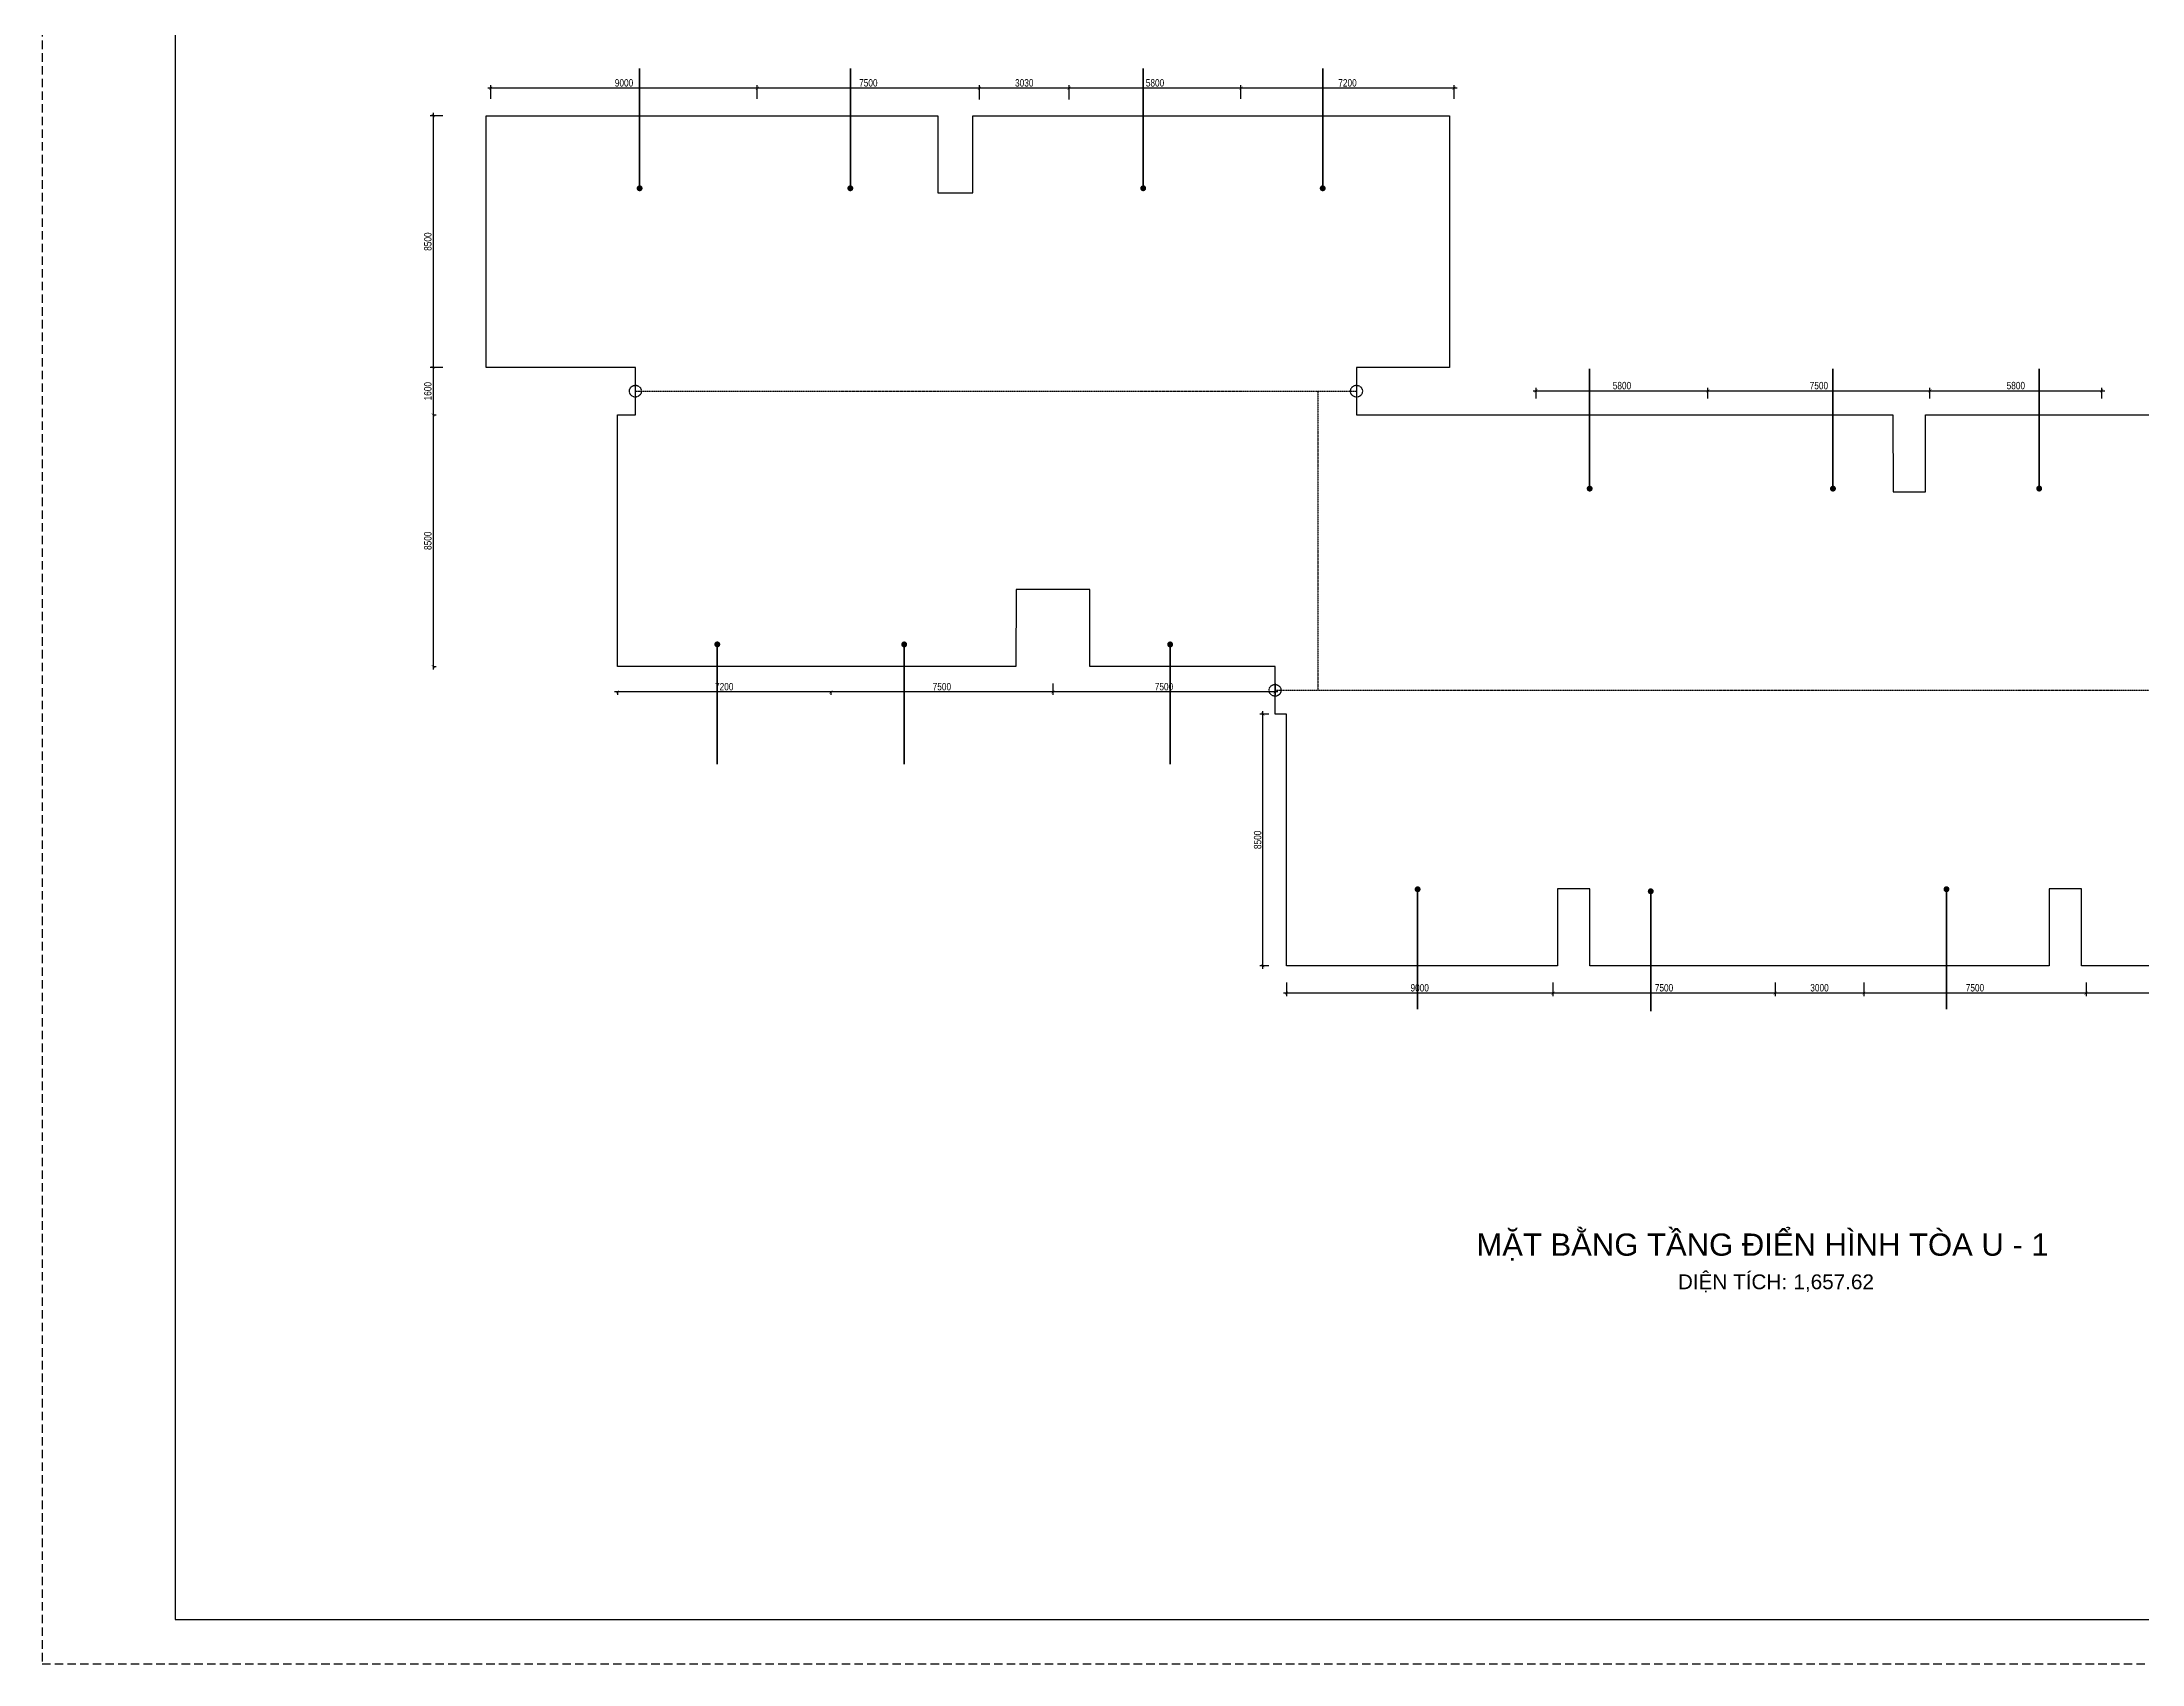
# Model space of a CAD drawing. Header units: millimetres. Extents: x 43 to 126043, y -89269 to -169.
# Drawn here: x 43 to 70955, y -89269 to -34505 of the extents above; entities that cross this region are included whole.
import ezdxf
from ezdxf.enums import TextEntityAlignment as Align

# ---------------------------------------------------------------- set-up
doc = ezdxf.new("R2010")
doc.units = ezdxf.units.MM
doc.linetypes.add('HIDDEN', pattern=[9.525, 6.35, -3.175])
doc.layers.get('0').update_dxf_attribs({"color": 231})
doc.layers.get('DefPoints').update_dxf_attribs({"color": 191})
doc.layers.add('A-SHBD', color=7, linetype='Continuous', lineweight=35)
doc.layers.add('A-TEXT', color=255, linetype='Continuous', lineweight=25)
doc.layers.add('MDI-BAO', color=1, linetype='Continuous')
doc.layers.add('S-DIM', color=231, linetype='Continuous')
doc.layers.add('MDI-HANHLANG', color=5, linetype='HIDDEN', plot=False)
doc.styles.add('250602-MB CO CAU CĂN HO X1-3A-1$0$style1', font='arial.ttf')
doc.styles.add('VTK_Arial', font='arial.ttf', dxfattribs={"width": 0.8})
doc.dimstyles.new('250602-MB CO CAU CĂN HO X1-3A-1$0$Dim_50', dxfattribs={"dimscale": 50, "dimtxt": 2, "dimasz": 1.5, "dimexe": 1, "dimexo": 0, "dimgap": 1, "dimtad": 1, "dimdec": 0, "dimlfac": -1, "dimzin": 12, "dimdsep": 46, "dimtxsty": '250602-MB CO CAU CĂN HO X1-3A-1$0$style1', "dimblk1": '250602-MB CO CAU CĂN HO X1-3A-1$0$_ARCHTICK', "dimblk2": '250602-MB CO CAU CĂN HO X1-3A-1$0$_ARCHTICK', "dimsah": 1, "dimcen": 1.5, "dimdle": 1.5, "dimclrd": 256, "dimclre": 256, "dimclrt": 2, "dimadec": 1, "dimazin": 3, "dimtm": 1e-09, "dimtfac": 0.416667, "dimtdec": 0, "dimtix": 1, "dimtmove": 2, "dimatfit": 3, "dimfxl": 7, "dimfxlon": 1, "dimtolj": 1, "dimtzin": 0, "dimlwd": -1, "dimlwe": -1, "dimarcsym": 1})
doc.dimstyles.new('A-2.5-DIM100', dxfattribs={"dimscale": 100, "dimtxt": 2.5, "dimasz": 1, "dimexe": 1, "dimexo": 0, "dimgap": 0.5, "dimtad": 1, "dimdec": 0, "dimzin": 12, "dimdsep": 46, "dimtxsty": 'VTK_Arial', "dimblk": 'ARCHTICK', "dimcen": 0, "dimdle": 1, "dimclrd": 256, "dimclre": 256, "dimclrt": 7, "dimadec": 1, "dimazin": 3, "dimtfac": 1, "dimtdec": 0, "dimtmove": 0, "dimatfit": 2, "dimfxl": 20, "dimtolj": 1, "dimtzin": 0, "dimlwd": -1, "dimlwe": -1, "dimarcsym": 0})

# ---------------------------------------------------------------- blocks, each defined once
blk = doc.blocks.new('VTK-A1_BoKhungTen')
at = {"layer": 'DefPoints', "linetype": 'HIDDEN', "ltscale": 0.3}
blk.add_lwpolyline([(0, -594), (840, -594), (840, 0), (0, 0)], close=True, dxfattribs=at)
at = {"layer": 'DefPoints'}
blk.add_lwpolyline([(755, -10), (30, -10), (30, -584), (755, -584)], dxfattribs=at)
blk = doc.blocks.new('250602-MB CO CAU CĂN HO X1-3A-1$0$_ARCHTICK')
at = {"color": 0, "linetype": 'ByBlock', "const_width": 0.15}
blk.add_lwpolyline([(-0.5, -0.5), (0.5, 0.5)], dxfattribs=at)
blk = doc.blocks.new('_ArchTick')
at = {"color": 0, "linetype": 'ByBlock', "const_width": 0.15}
blk.add_lwpolyline([(-0.5, -0.5), (0.5, 0.5)], dxfattribs=at)
blk = doc.blocks.new('*D10')
at = {"layer": 'DefPoints', "color": 0, "transparency": 16777216}
for p in [(40527, -36064), (40527, -36428, 0), (47727, -36428, 0)]:
    blk.add_point(p, dxfattribs=at)
at = {"layer": 'S-DIM', "transparency": 16777216}
for p, q in [((47827, -36064), (40427, -36064)), ((40527, -36428), (40527, -35964)), ((47727, -36428), (47727, -35964))]:
    blk.add_line(p, q, dxfattribs=at)
at = {"layer": 'S-DIM', "transparency": 16777216, "xscale": 100, "yscale": 100, "zscale": 100}
for p, rotation in [((40527, -36064), 179.9999999999852), ((47727, -36064), 359.9999999999852)]:
    blk.add_blockref('_ArchTick', p, dxfattribs=dict(at, rotation=rotation))
at = {"layer": 'S-DIM', "color": 7, "transparency": 16777216, "insert": (44127, -35886), "char_height": 250, "attachment_point": 5, "style": 'VTK_Arial'}
blk.add_mtext('\\A1;7200', dxfattribs=at)
blk = doc.blocks.new('*D11')
at = {"layer": 'DefPoints', "color": 0, "transparency": 16777216}
for p in [(34727, -36064), (34727, -36443, 0), (40527, -36428, 0)]:
    blk.add_point(p, dxfattribs=at)
at = {"layer": 'S-DIM', "transparency": 16777216}
for p, q in [((40627, -36064), (34627, -36064)), ((34727, -36443), (34727, -35964)), ((40527, -36428), (40527, -35964))]:
    blk.add_line(p, q, dxfattribs=at)
at = {"layer": 'S-DIM', "transparency": 16777216, "xscale": 100, "yscale": 100, "zscale": 100, "rotation": 180}
blk.add_blockref('_ArchTick', (34727, -36064), dxfattribs=at)
at = {"layer": 'S-DIM', "transparency": 16777216, "xscale": 100, "yscale": 100, "zscale": 100}
blk.add_blockref('_ArchTick', (40527, -36064), dxfattribs=at)
at = {"layer": 'S-DIM', "color": 7, "transparency": 16777216, "insert": (37627, -35886), "char_height": 250, "attachment_point": 5, "style": 'VTK_Arial'}
blk.add_mtext('\\A1;5800', dxfattribs=at)
blk = doc.blocks.new('*D12')
at = {"layer": 'DefPoints', "color": 0, "transparency": 16777216}
for p in [(31697, -36064), (31697, -36443, 0), (34727, -36443, 0)]:
    blk.add_point(p, dxfattribs=at)
at = {"layer": 'S-DIM', "transparency": 16777216}
for p, q in [((34827, -36064), (31597, -36064)), ((31697, -36443), (31697, -35964)), ((34727, -36443), (34727, -35964))]:
    blk.add_line(p, q, dxfattribs=at)
at = {"layer": 'S-DIM', "transparency": 16777216, "xscale": 100, "yscale": 100, "zscale": 100, "rotation": 180}
blk.add_blockref('_ArchTick', (31697, -36064), dxfattribs=at)
at = {"layer": 'S-DIM', "transparency": 16777216, "xscale": 100, "yscale": 100, "zscale": 100}
blk.add_blockref('_ArchTick', (34727, -36064), dxfattribs=at)
at = {"layer": 'S-DIM', "color": 7, "transparency": 16777216, "insert": (33212, -35886), "char_height": 250, "attachment_point": 5, "style": 'VTK_Arial'}
blk.add_mtext('\\A1;3030', dxfattribs=at)
blk = doc.blocks.new('*D13')
at = {"layer": 'DefPoints', "color": 0, "transparency": 16777216}
for p in [(24197, -36064), (24197, -36428, 0), (31697, -36443, 0)]:
    blk.add_point(p, dxfattribs=at)
at = {"layer": 'S-DIM', "transparency": 16777216}
for p, q in [((31797, -36064), (24097, -36064)), ((24197, -36428), (24197, -35964)), ((31697, -36443), (31697, -35964))]:
    blk.add_line(p, q, dxfattribs=at)
at = {"layer": 'S-DIM', "transparency": 16777216, "xscale": 100, "yscale": 100, "zscale": 100, "rotation": 180}
blk.add_blockref('_ArchTick', (24197, -36064), dxfattribs=at)
at = {"layer": 'S-DIM', "transparency": 16777216, "xscale": 100, "yscale": 100, "zscale": 100}
blk.add_blockref('_ArchTick', (31697, -36064), dxfattribs=at)
at = {"layer": 'S-DIM', "color": 7, "transparency": 16777216, "insert": (27947, -35886), "char_height": 250, "attachment_point": 5, "style": 'VTK_Arial'}
blk.add_mtext('\\A1;7500', dxfattribs=at)
blk = doc.blocks.new('*D14')
at = {"layer": 'DefPoints', "color": 0, "transparency": 16777216}
for p in [(15197, -36064), (15197, -36428, 0), (24197, -36428, 0)]:
    blk.add_point(p, dxfattribs=at)
at = {"layer": 'S-DIM', "transparency": 16777216}
for p, q in [((24297, -36064), (15097, -36064)), ((15197, -36428), (15197, -35964)), ((24197, -36428), (24197, -35964))]:
    blk.add_line(p, q, dxfattribs=at)
at = {"layer": 'S-DIM', "transparency": 16777216, "xscale": 100, "yscale": 100, "zscale": 100, "rotation": 180}
blk.add_blockref('_ArchTick', (15197, -36064), dxfattribs=at)
at = {"layer": 'S-DIM', "transparency": 16777216, "xscale": 100, "yscale": 100, "zscale": 100}
blk.add_blockref('_ArchTick', (24197, -36064), dxfattribs=at)
at = {"layer": 'S-DIM', "color": 7, "transparency": 16777216, "insert": (19697, -35886), "char_height": 250, "attachment_point": 5, "style": 'VTK_Arial'}
blk.add_mtext('\\A1;9000', dxfattribs=at)
blk = doc.blocks.new('*D15')
at = {"layer": 'DefPoints', "color": 0, "transparency": 16777216}
for p in [(13579, -36995, 0), (13251, -45495), (13579, -45495, 0)]:
    blk.add_point(p, dxfattribs=at)
at = {"layer": 'S-DIM', "transparency": 16777216}
for p, q in [((13579, -36995), (13151, -36995)), ((13251, -36895), (13251, -45595)), ((13579, -45495), (13151, -45495))]:
    blk.add_line(p, q, dxfattribs=at)
at = {"layer": 'S-DIM', "transparency": 16777216, "xscale": 100, "yscale": 100, "zscale": 100}
for p, rotation in [((13251, -36995), 90), ((13251, -45495), 270)]:
    blk.add_blockref('_ArchTick', p, dxfattribs=dict(at, rotation=rotation))
at = {"layer": 'S-DIM', "color": 7, "transparency": 16777216, "insert": (13073, -41245), "char_height": 250, "attachment_point": 5, "rotation": 90, "style": 'VTK_Arial'}
blk.add_mtext('\\A1;8500', dxfattribs=at)
blk = doc.blocks.new('*D16')
at = {"layer": 'DefPoints', "color": 0, "transparency": 16777216}
for p in [(13579, -45495, 0), (13251, -47095, 0), (13251, -47095)]:
    blk.add_point(p, dxfattribs=at)
at = {"layer": 'S-DIM', "transparency": 16777216}
for p, q in [((13579, -45495), (13151, -45495)), ((13251, -45395), (13251, -47195)), ((13251, -47095), (13351, -47095))]:
    blk.add_line(p, q, dxfattribs=at)
at = {"layer": 'S-DIM', "transparency": 16777216, "xscale": 100, "yscale": 100, "zscale": 100}
for p, rotation in [((13251, -45495), 90), ((13251, -47095), 270)]:
    blk.add_blockref('_ArchTick', p, dxfattribs=dict(at, rotation=rotation))
at = {"layer": 'S-DIM', "color": 7, "transparency": 16777216, "insert": (13073, -46295), "char_height": 250, "attachment_point": 5, "rotation": 90, "style": 'VTK_Arial'}
blk.add_mtext('\\A1;1600', dxfattribs=at)
blk = doc.blocks.new('*D17')
at = {"layer": 'DefPoints', "color": 0, "transparency": 16777216}
for p in [(13251, -47095, 0), (13251, -55595, 0), (13251, -55595)]:
    blk.add_point(p, dxfattribs=at)
at = {"layer": 'S-DIM', "transparency": 16777216}
for p, q in [((13251, -46995), (13251, -55695)), ((13251, -47095), (13351, -47095)), ((13251, -55595), (13351, -55595))]:
    blk.add_line(p, q, dxfattribs=at)
at = {"layer": 'S-DIM', "transparency": 16777216, "xscale": 100, "yscale": 100, "zscale": 100}
for p, rotation in [((13251, -47095), 90), ((13251, -55595), 270)]:
    blk.add_blockref('_ArchTick', p, dxfattribs=dict(at, rotation=rotation))
at = {"layer": 'S-DIM', "color": 7, "transparency": 16777216, "insert": (13073, -51345), "char_height": 250, "attachment_point": 5, "rotation": 90, "style": 'VTK_Arial'}
blk.add_mtext('\\A1;8500', dxfattribs=at)
blk = doc.blocks.new('*D18')
at = {"layer": 'DefPoints', "color": 0, "transparency": 16777216}
for p in [(50495, -46543, 0), (56295, -46284), (56295, -46543, 0)]:
    blk.add_point(p, dxfattribs=at)
at = {"layer": 'S-DIM', "transparency": 16777216}
for p, q in [((50395, -46284), (56395, -46284)), ((50495, -46543), (50495, -46184)), ((56295, -46543), (56295, -46184))]:
    blk.add_line(p, q, dxfattribs=at)
at = {"layer": 'S-DIM', "transparency": 16777216, "xscale": 100, "yscale": 100, "zscale": 100, "rotation": 180}
blk.add_blockref('_ArchTick', (50495, -46284), dxfattribs=at)
at = {"layer": 'S-DIM', "transparency": 16777216, "xscale": 100, "yscale": 100, "zscale": 100}
blk.add_blockref('_ArchTick', (56295, -46284), dxfattribs=at)
at = {"layer": 'S-DIM', "color": 7, "transparency": 16777216, "insert": (53395, -46107), "char_height": 250, "attachment_point": 5, "style": 'VTK_Arial'}
blk.add_mtext('\\A1;5800', dxfattribs=at)
blk = doc.blocks.new('*D19')
at = {"layer": 'DefPoints', "color": 0, "transparency": 16777216}
for p in [(56295, -46543, 0), (63795, -46284), (63795, -46543, 0)]:
    blk.add_point(p, dxfattribs=at)
at = {"layer": 'S-DIM', "transparency": 16777216}
for p, q in [((56195, -46284), (63895, -46284)), ((56295, -46543), (56295, -46184)), ((63795, -46543), (63795, -46184))]:
    blk.add_line(p, q, dxfattribs=at)
at = {"layer": 'S-DIM', "transparency": 16777216, "xscale": 100, "yscale": 100, "zscale": 100, "rotation": 180}
blk.add_blockref('_ArchTick', (56295, -46284), dxfattribs=at)
at = {"layer": 'S-DIM', "transparency": 16777216, "xscale": 100, "yscale": 100, "zscale": 100}
blk.add_blockref('_ArchTick', (63795, -46284), dxfattribs=at)
at = {"layer": 'S-DIM', "color": 7, "transparency": 16777216, "insert": (60045, -46107), "char_height": 250, "attachment_point": 5, "style": 'VTK_Arial'}
blk.add_mtext('\\A1;7500', dxfattribs=at)
blk = doc.blocks.new('*D20')
at = {"layer": 'DefPoints', "color": 0, "transparency": 16777216}
for p in [(63795, -46543, 0), (69595, -46284), (69595, -46543, 0)]:
    blk.add_point(p, dxfattribs=at)
at = {"layer": 'S-DIM', "transparency": 16777216}
for p, q in [((63695, -46284), (69695, -46284)), ((63795, -46543), (63795, -46184)), ((69595, -46543), (69595, -46184))]:
    blk.add_line(p, q, dxfattribs=at)
at = {"layer": 'S-DIM', "transparency": 16777216, "xscale": 100, "yscale": 100, "zscale": 100, "rotation": 180}
blk.add_blockref('_ArchTick', (63795, -46284), dxfattribs=at)
at = {"layer": 'S-DIM', "transparency": 16777216, "xscale": 100, "yscale": 100, "zscale": 100}
blk.add_blockref('_ArchTick', (69595, -46284), dxfattribs=at)
at = {"layer": 'S-DIM', "color": 7, "transparency": 16777216, "insert": (66695, -46107), "char_height": 250, "attachment_point": 5, "style": 'VTK_Arial'}
blk.add_mtext('\\A1;5800', dxfattribs=at)
blk = doc.blocks.new('*D32')
at = {"layer": 'DefPoints', "color": 0, "transparency": 16777216}
for p in [(69065, -66261, 0), (69065, -66617), (78065, -66261, 0)]:
    blk.add_point(p, dxfattribs=at)
at = {"layer": 'S-DIM', "transparency": 16777216}
for p, q in [((78165, -66617), (68965, -66617)), ((69065, -66261), (69065, -66717)), ((78065, -66261), (78065, -66717))]:
    blk.add_line(p, q, dxfattribs=at)
at = {"layer": 'S-DIM', "transparency": 16777216, "xscale": 100, "yscale": 100, "zscale": 100, "rotation": 180.0000000000001}
blk.add_blockref('_ArchTick', (69065, -66617), dxfattribs=at)
at = {"layer": 'S-DIM', "transparency": 16777216, "xscale": 100, "yscale": 100, "zscale": 100}
blk.add_blockref('_ArchTick', (78065, -66617), dxfattribs=at)
at = {"layer": 'S-DIM', "color": 7, "transparency": 16777216, "insert": (73565, -66439), "char_height": 250, "attachment_point": 5, "style": 'VTK_Arial'}
blk.add_mtext('\\A1;9000', dxfattribs=at)
blk = doc.blocks.new('*D33')
at = {"layer": 'DefPoints', "color": 0, "transparency": 16777216}
for p in [(61565, -66261, 0), (61565, -66617), (69065, -66261, 0)]:
    blk.add_point(p, dxfattribs=at)
at = {"layer": 'S-DIM', "transparency": 16777216}
for p, q in [((69165, -66617), (61465, -66617)), ((61565, -66261), (61565, -66717)), ((69065, -66261), (69065, -66717))]:
    blk.add_line(p, q, dxfattribs=at)
at = {"layer": 'S-DIM', "transparency": 16777216, "xscale": 100, "yscale": 100, "zscale": 100, "rotation": 180}
blk.add_blockref('_ArchTick', (61565, -66617), dxfattribs=at)
at = {"layer": 'S-DIM', "transparency": 16777216, "xscale": 100, "yscale": 100, "zscale": 100}
blk.add_blockref('_ArchTick', (69065, -66617), dxfattribs=at)
at = {"layer": 'S-DIM', "color": 7, "transparency": 16777216, "insert": (65315, -66439), "char_height": 250, "attachment_point": 5, "style": 'VTK_Arial'}
blk.add_mtext('\\A1;7500', dxfattribs=at)
blk = doc.blocks.new('*D34')
at = {"layer": 'DefPoints', "color": 0, "transparency": 16777216}
for p in [(58565, -66261, 0), (58565, -66617), (61565, -66261, 0)]:
    blk.add_point(p, dxfattribs=at)
at = {"layer": 'S-DIM', "transparency": 16777216}
for p, q in [((61665, -66617), (58465, -66617)), ((58565, -66261), (58565, -66717)), ((61565, -66261), (61565, -66717))]:
    blk.add_line(p, q, dxfattribs=at)
at = {"layer": 'S-DIM', "transparency": 16777216, "xscale": 100, "yscale": 100, "zscale": 100, "rotation": 180}
blk.add_blockref('_ArchTick', (58565, -66617), dxfattribs=at)
at = {"layer": 'S-DIM', "transparency": 16777216, "xscale": 100, "yscale": 100, "zscale": 100}
blk.add_blockref('_ArchTick', (61565, -66617), dxfattribs=at)
at = {"layer": 'S-DIM', "color": 7, "transparency": 16777216, "insert": (60065, -66439), "char_height": 250, "attachment_point": 5, "style": 'VTK_Arial'}
blk.add_mtext('\\A1;3000', dxfattribs=at)
blk = doc.blocks.new('*D35')
at = {"layer": 'DefPoints', "color": 0, "transparency": 16777216}
for p in [(51065, -66261, 0), (51065, -66617), (58565, -66261, 0)]:
    blk.add_point(p, dxfattribs=at)
at = {"layer": 'S-DIM', "transparency": 16777216}
for p, q in [((58665, -66617), (50965, -66617)), ((51065, -66261), (51065, -66717)), ((58565, -66261), (58565, -66717))]:
    blk.add_line(p, q, dxfattribs=at)
at = {"layer": 'S-DIM', "transparency": 16777216, "xscale": 100, "yscale": 100, "zscale": 100, "rotation": 180}
blk.add_blockref('_ArchTick', (51065, -66617), dxfattribs=at)
at = {"layer": 'S-DIM', "transparency": 16777216, "xscale": 100, "yscale": 100, "zscale": 100}
blk.add_blockref('_ArchTick', (58565, -66617), dxfattribs=at)
at = {"layer": 'S-DIM', "color": 7, "transparency": 16777216, "insert": (54815, -66439), "char_height": 250, "attachment_point": 5, "style": 'VTK_Arial'}
blk.add_mtext('\\A1;7500', dxfattribs=at)
blk = doc.blocks.new('*D36')
at = {"layer": 'DefPoints', "color": 0, "transparency": 16777216}
for p in [(42065, -66261, 0), (42065, -66617), (51065, -66261, 0)]:
    blk.add_point(p, dxfattribs=at)
at = {"layer": 'S-DIM', "transparency": 16777216}
for p, q in [((51165, -66617), (41965, -66617)), ((42065, -66261), (42065, -66717)), ((51065, -66261), (51065, -66717))]:
    blk.add_line(p, q, dxfattribs=at)
at = {"layer": 'S-DIM', "transparency": 16777216, "xscale": 100, "yscale": 100, "zscale": 100, "rotation": 180}
blk.add_blockref('_ArchTick', (42065, -66617), dxfattribs=at)
at = {"layer": 'S-DIM', "transparency": 16777216, "xscale": 100, "yscale": 100, "zscale": 100}
blk.add_blockref('_ArchTick', (51065, -66617), dxfattribs=at)
at = {"layer": 'S-DIM', "color": 7, "transparency": 16777216, "insert": (46565, -66439), "char_height": 250, "attachment_point": 5, "style": 'VTK_Arial'}
blk.add_mtext('\\A1;9000', dxfattribs=at)
blk = doc.blocks.new('*D37')
at = {"layer": 'DefPoints', "color": 0, "transparency": 16777216}
for p in [(41271, -57194), (41465, -57194, 0), (41465, -65694, 0)]:
    blk.add_point(p, dxfattribs=at)
at = {"layer": 'S-DIM', "transparency": 16777216}
for p, q in [((41465, -57194), (41171, -57194)), ((41271, -65794), (41271, -57094)), ((41465, -65694), (41171, -65694))]:
    blk.add_line(p, q, dxfattribs=at)
at = {"layer": 'S-DIM', "transparency": 16777216, "xscale": 100, "yscale": 100, "zscale": 100}
for p, rotation in [((41271, -57194), 90), ((41271, -65694), 270)]:
    blk.add_blockref('_ArchTick', p, dxfattribs=dict(at, rotation=rotation))
at = {"layer": 'S-DIM', "color": 7, "transparency": 16777216, "insert": (41093, -61444), "char_height": 250, "attachment_point": 5, "rotation": 90, "style": 'VTK_Arial'}
blk.add_mtext('\\A1;8500', dxfattribs=at)
blk = doc.blocks.new('*D38')
at = {"layer": 'DefPoints', "color": 0, "transparency": 16777216}
for p in [(34180, -56161, 0), (34180, -56449), (41680, -56161, 0)]:
    blk.add_point(p, dxfattribs=at)
at = {"layer": 'S-DIM', "transparency": 16777216}
for p, q in [((41780, -56449), (34080, -56449)), ((34180, -56161), (34180, -56549)), ((41680, -56161), (41680, -56549))]:
    blk.add_line(p, q, dxfattribs=at)
at = {"layer": 'S-DIM', "transparency": 16777216, "xscale": 100, "yscale": 100, "zscale": 100, "rotation": 180}
blk.add_blockref('_ArchTick', (34180, -56449), dxfattribs=at)
at = {"layer": 'S-DIM', "transparency": 16777216, "xscale": 100, "yscale": 100, "zscale": 100}
blk.add_blockref('_ArchTick', (41680, -56449), dxfattribs=at)
at = {"layer": 'S-DIM', "color": 7, "transparency": 16777216, "insert": (37930, -56272), "char_height": 250, "attachment_point": 5, "style": 'VTK_Arial'}
blk.add_mtext('\\A1;7500', dxfattribs=at)
blk = doc.blocks.new('*D39')
at = {"layer": 'DefPoints', "color": 0, "transparency": 16777216}
for p in [(26680, -56449, 0), (26680, -56449), (34180, -56161, 0)]:
    blk.add_point(p, dxfattribs=at)
at = {"layer": 'S-DIM', "transparency": 16777216}
for p, q in [((34280, -56449), (26580, -56449)), ((26680, -56449), (26680, -56549)), ((34180, -56161), (34180, -56549))]:
    blk.add_line(p, q, dxfattribs=at)
at = {"layer": 'S-DIM', "transparency": 16777216, "xscale": 100, "yscale": 100, "zscale": 100, "rotation": 180}
blk.add_blockref('_ArchTick', (26680, -56449), dxfattribs=at)
at = {"layer": 'S-DIM', "transparency": 16777216, "xscale": 100, "yscale": 100, "zscale": 100}
blk.add_blockref('_ArchTick', (34180, -56449), dxfattribs=at)
at = {"layer": 'S-DIM', "color": 7, "transparency": 16777216, "insert": (30430, -56272), "char_height": 250, "attachment_point": 5, "style": 'VTK_Arial'}
blk.add_mtext('\\A1;7500', dxfattribs=at)
blk = doc.blocks.new('*D40')
at = {"layer": 'DefPoints', "color": 0, "transparency": 16777216}
for p in [(19480, -56449, 0), (19480, -56449), (26680, -56449, 0)]:
    blk.add_point(p, dxfattribs=at)
at = {"layer": 'S-DIM', "transparency": 16777216}
for p, q in [((26780, -56449), (19380, -56449)), ((19480, -56449), (19480, -56549)), ((26680, -56449), (26680, -56549))]:
    blk.add_line(p, q, dxfattribs=at)
at = {"layer": 'S-DIM', "transparency": 16777216, "xscale": 100, "yscale": 100, "zscale": 100, "rotation": 180}
blk.add_blockref('_ArchTick', (19480, -56449), dxfattribs=at)
at = {"layer": 'S-DIM', "transparency": 16777216, "xscale": 100, "yscale": 100, "zscale": 100}
blk.add_blockref('_ArchTick', (26680, -56449), dxfattribs=at)
at = {"layer": 'S-DIM', "color": 7, "transparency": 16777216, "insert": (23080, -56272), "char_height": 250, "attachment_point": 5, "style": 'VTK_Arial'}
blk.add_mtext('\\A1;7200', dxfattribs=at)

msp = doc.modelspace()

# ---------------------------------------------------------------- linework, layer by layer
at = {"layer": 'MDI-BAO', "elevation": 0}
msp.add_lwpolyline([(78065.3, -65694.3), (68914.9, -65694.3), (68915.6, -63094.5), (67815.3, -63094.2), (67815.3, -65694.3), (52315.3, -65694.3), (52315.3, -63094.7), (51215.3, -63095.1), (51215.3, -65694.3), (42065.3, -65694.3), (42065.3, -57194.3), (41679.8, -57194.3), (41679.8, -55594.6), (35430.5, -55594.6), (35430.5, -52995), (32934.3, -52994.6), (32926.8, -55594.6), (19480.5, -55594.6), (19480.5, -47094.6), (20080.5, -47094.8), (20080.5, -45494.7), (15045.5, -45494.9), (15045.5, -36994.9), (30295.5, -36996.9), (30295.5, -39594.6), (31480.5, -39594.9), (31480.5, -36996.9), (47575.5, -36994.9), (47575.5, -45494.9), (44430.5, -45494.9), (44430.5, -47094.6), (62545.3, -47094.6), (62552.8, -49694.5), (63645.1, -49694.4), (63645.3, -47094.6), (75660, -47094.6)], dxfattribs=at)
at = {"layer": 'MDI-HANHLANG'}
for p, q in [((20080.5, -46294.8, 0), (44430.5, -46294.8, 0)), ((43130.5, -46294.8), (43130.5, -56394.5)), ((41679.8, -56394.5, 0), (78410, -56394.5, 0))]:
    msp.add_line(p, q, dxfattribs=at)
for centre in [(20080.5, -46294.8, 0), (44430.5, -46294.8, 0), (41679.8, -56394.5, 0)]:
    msp.add_circle(centre, 200, dxfattribs=at)

# ---------------------------------------------------------------- block references
at = {"layer": 'DefPoints', "xscale": 150, "yscale": 150, "zscale": 150}
msp.add_blockref('VTK-A1_BoKhungTen', (43.4, -168.9), dxfattribs=at)

# ---------------------------------------------------------------- texts
at = {"layer": 'A-TEXT', "style": 'VTK_Arial'}
msp.add_text('MẶT BẰNG TẦNG ĐIỂN HÌNH TÒA U - 1', height=750, dxfattribs=at).set_placement((58141.5, -75483.9), align=Align.CENTER)
for s, p in [('DIỆN TÍCH:', (55283.9, -76615)), ('1,657.62', (59185.3, -76615))]:
    msp.add_text(s, height=500, dxfattribs=at).set_placement(p)

# ---------------------------------------------------------------- dimensions: what is measured, and where the dimension line sits
at = {"layer": 'S-DIM'}
for base, p1, p2, picture, middle in [((15196.5, -36063.8), (24196.5, -36428.3, 0), (15196.5, -36428.3, 0), '*D14', (19696.5, -35886.1)), ((24196.5, -36063.8), (31696.5, -36443.3, 0), (24196.5, -36428.3, 0), '*D13', (27946.5, -35886.1)), ((31696.5, -36063.8), (34726.5, -36443.3, 0), (31696.5, -36443.3, 0), '*D12', (33211.5, -35886)), ((34726.5, -36063.8), (40526.5, -36428.3, 0), (34726.5, -36443.3, 0), '*D11', (37626.5, -35886.1)), ((19479.8, -56449.4, 0), (26679.8, -56449.4, 0), (19479.8, -56449.4, 0), '*D40', (23079.8, -56271.8, 0)), ((26679.8, -56449.4, 0), (34179.8, -56161.2, 0), (26679.8, -56449.4, 0), '*D39', (30429.8, -56271.8, 0)), ((42065.3, -66616.6), (51065.3, -66260.9, 0), (42065.3, -66260.9, 0), '*D36', (46565.3, -66439)), ((51065.3, -66616.6), (58565.3, -66260.9, 0), (51065.3, -66260.9, 0), '*D35', (54815.3, -66439)), ((58565.3, -66616.6), (61565.3, -66260.9, 0), (58565.3, -66260.9, 0), '*D34', (60065.3, -66438.9)), ((61565.3, -66616.6), (69065.3, -66260.9, 0), (61565.3, -66260.9, 0), '*D33', (65315.3, -66439))]:
    dim = msp.add_linear_dim(base=base, p1=p1, p2=p2, dimstyle='A-2.5-DIM100', override={"dimpost": '\\X', "dimtmove": 1}, dxfattribs=at)
    dim.commit()
    dim.dimension.update_dxf_attribs({"geometry": picture, "text_midpoint": middle})
for p1, p2, distance, picture, middle in [((47726.5, -36428.3, 0), (40526.5, -36428.3, 0), -364.6, '*D10', (44126.5, -35886.1)), ((13579.3, -36994.9, 0), (13579.3, -45494.9, 0), -328.2, '*D15', (13073.4, -41244.9)), ((50495.3, -46543.1, 0), (56295.3, -46543.1, 0), 258.6, '*D18', (53395.3, -46106.8)), ((41679.8, -56161.2, 0), (34179.8, -56161.2, 0), 288.2, '*D38', (37929.8, -56271.8, 0)), ((41465.3, -65694.3, 0), (41465.3, -57194.3, 0), 194.7, '*D37', (41092.9, -61444.3)), ((78065.3, -66260.9, 0), (69065.3, -66260.9, 0), 355.7, '*D32', (73565.3, -66439))]:
    dim = msp.add_aligned_dim(p1=p1, p2=p2, distance=distance, dimstyle='A-2.5-DIM100', override={"dimpost": '\\X'}, dxfattribs=at)
    dim.commit()
    dim.dimension.update_dxf_attribs({"geometry": picture, "text_midpoint": middle})
for base, p1, p2, angle, picture, middle in [((13251, -47094.9), (13579.3, -45494.9, 0), (13251, -47094.9, 0), 90, '*D16', (13073.4, -46294.9)), ((63795.3, -46284.4), (56295.3, -46543.1, 0), (63795.3, -46543.1, 0), 180, '*D19', (60045.3, -46106.8)), ((69595.3, -46284.4), (63795.3, -46543.1, 0), (69595.3, -46543.1, 0), 180, '*D20', (66695.3, -46106.8)), ((13251, -55594.9), (13251, -47094.9, 0), (13251, -55594.9, 0), 90, '*D17', (13073.4, -51344.9))]:
    dim = msp.add_linear_dim(base=base, p1=p1, p2=p2, angle=angle, dimstyle='A-2.5-DIM100', override={"dimpost": '\\X', "dimtmove": 1}, dxfattribs=at)
    dim.commit()
    dim.dimension.update_dxf_attribs({"geometry": picture, "text_midpoint": middle})

# ---------------------------------------------------------------- leaders
at = {"layer": 'A-SHBD'}
for points in [[(20223.2, -39444.3), (20223.2, -35397)], [(27339, -39443.6), (27339, -35396.2)], [(37228.5, -39443.6), (37228.5, -35396.2)], [(43290.9, -39444.3), (43290.9, -35397)], [(52304.1, -49583.7), (52304.1, -45536.4)], [(60519.6, -49583.7), (60519.6, -45536.4)], [(67484.1, -49583.7), (67484.1, -45536.4)], [(22845.5, -54844.2), (22845.5, -58891.6)], [(29158, -54844.2), (29158, -58891.6)], [(38138, -54844.2), (38138, -58891.6)], [(46495.3, -63111.2), (46495.3, -67158.6)], [(54367.7, -63179.9), (54367.7, -67227.2)], [(64352.7, -63111.7), (64352.7, -67159)]]:
    msp.add_leader(points, dimstyle='250602-MB CO CAU CĂN HO X1-3A-1$0$Dim_50', override={"dimasz": 4, "dimtad": 0, "dimldrblk": 'Dot', "dimtfill": 1}, dxfattribs=at)

doc.saveas('drawing.dxf')
